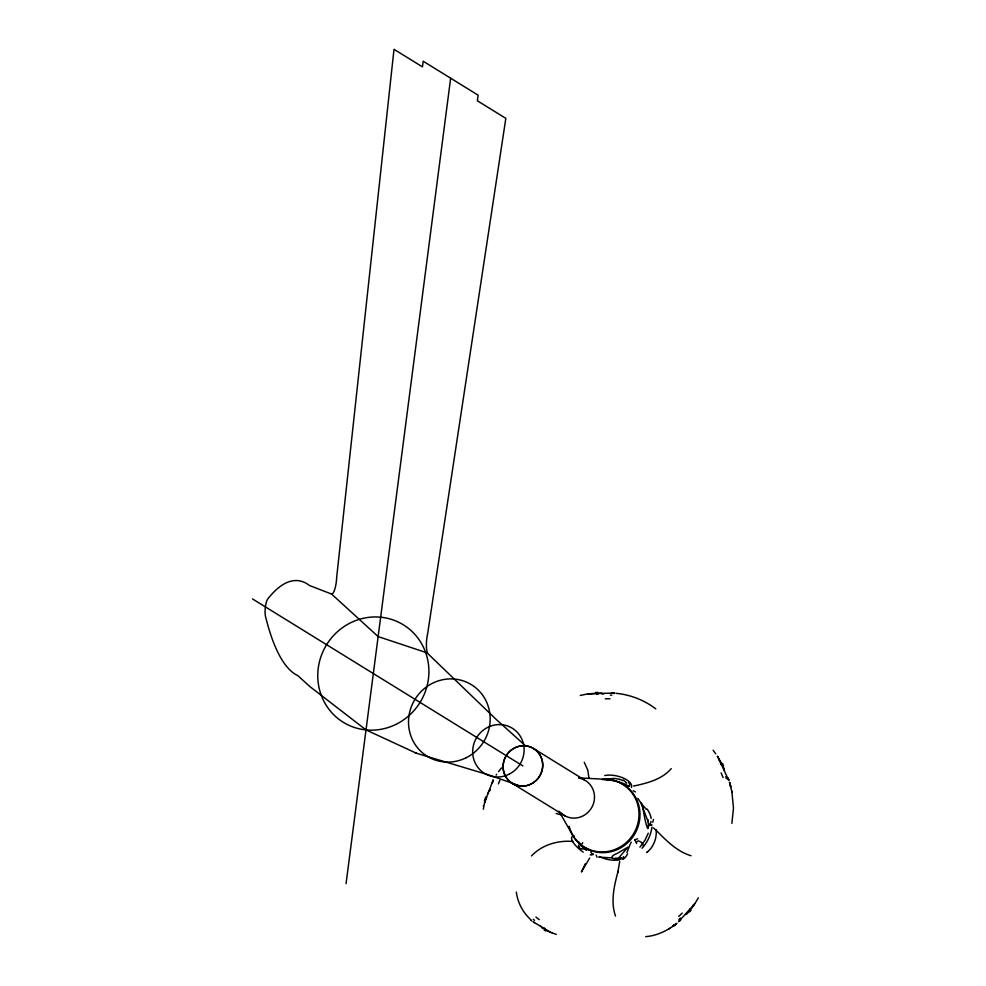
<?xml version="1.0" encoding="UTF-8"?>
<svg xmlns="http://www.w3.org/2000/svg" width="986" height="986" viewBox="0 0 986 986"><rect width="100%" height="100%" fill="white"/><g stroke="black" fill="none" stroke-linecap="round" stroke-linejoin="round"><path stroke-width="1.48" d="M656.232 830.458C656.762 838.766 653.459 847.319 646.767 852.446L647.728 851.547M650.957 822.398L650.97 821.424M346.049 883.653L450.651 78.202M619.726 861.431L617.741 872.635L617.963 871.402M483.362 809.235L484.471 803.109M731.883 823.433L733.473 808.101L731.92 791.869M617.828 872.154C614.093 886.328 610.494 901.709 615.486 916.068M650.686 823.84L650.513 824.481M484.939 801.261L492.852 780.9M650.6 824.555L650.563 824.653A5.731 0.838 87.8 0 1 650.415 824.432M485.1 801.47L486.665 797.144M484.976 801.791L485.038 801.63A14.359 2.206 -77.2 0 1 484.878 801.84L484.594 802.838L484.865 802.111M487.873 793.89L488.896 791.179M626.911 852.594L630.153 844.299M492.26 782.946L492.544 782.292M648.27 833.17L644.967 840.306L639.914 847.122M631.25 842.143L630.646 843.363M585.302 863.81L581.432 871.969L589.714 858.017M698.31 897.876L695.044 903.386M694.304 904.445L694.748 903.731L694.095 904.458M694.341 904.384L694.378 904.31A14.359 5.448 -39.8 0 1 694.218 904.717M496.131 775.107L496.636 774.318M694.107 904.741L691.161 908.882M498.509 771.644L501.541 767.835M693.355 905.431L678.984 921.183M688.955 911.619L687.032 913.8M671.232 768.636C661.791 779.569 647.112 783.192 633.554 786.064M637.092 841.711L635.97 842.377L635.083 839.505M531.454 855.934C542.053 844.792 557.977 840.121 573.051 841.477M680.759 920L679.711 920.912A16.75 3.192 -36.6 0 0 679.181 921.454M645.694 936.651C657.243 935.751 668.015 930.353 676.975 923.216M674.005 925.447L675.78 924.141L673.29 925.965L676.408 923.66M675.151 924.621L672.575 926.47L674.523 925.078M669.704 928.356L668.705 928.948M591.662 855.01L593.338 853.999M617.729 853.112L627.946 847.171L619.442 857.007L619.097 858.239L620.342 858.596M616.965 853.531C607.376 857.167 613.477 859.903 619.947 858.646M593.313 854.566L592.13 854.135M580.286 695.438L587.2 694.021M620.897 858.806L620.157 858.905M587.57 693.959L588.605 693.824M589.258 693.75L613.452 693.096M612.639 778.632L604.295 779.581M588.913 693.897L594.694 693.515M598.625 693.318L601.842 693.195M584.636 849.18L581.173 848.626M606.563 779.852L614.968 780.789L623.152 783.352M611.505 693.183L612.861 693.207M578.819 777.868L608.042 779.445M598.699 857.13L612.331 857.906M615.363 858.091L621.426 858.436A5.731 0.826 -25.2 0 0 621.106 858.732M616.287 693.318C630.522 694.773 644.425 700.159 655.776 708.885M610.728 779.63L613.797 780.419M556.203 813.499L561.207 814.855M691.038 855.737C676.716 851.497 666.129 840.269 655.85 830.052L656.479 830.668L653.447 827.883M556.301 934.346L551.014 932.571M415.426 752.947L488.637 774.885L520.3 786.052M426.889 652.794L378.131 636.586L331.727 594.188M586.793 850.154L586.189 849.821M416.474 753.279L366.016 729.911L309.777 686.49L297.834 675.644A298.955 76.316 -84.4 0 1 265.53 616.533A10.217 2.613 -84.4 0 1 265.394 606.945A10.217 2.613 -84.4 0 1 267.81 598.909A298.955 76.316 -84.4 0 1 309.53 585.524L330.692 593.72A14.174 3.624 -84.4 0 0 336.694 577.093L394.006 49.3L422.452 66.863L423.191 61.231L478.111 95.161L477.384 100.794L505.83 118.357L427.714 633.308A14.174 3.624 -84.4 0 0 427.973 653.743L495.884 719.127L525.526 745.823M623.67 783.574L625.395 784.388M550.459 932.325L550.545 932.337A14.359 1.664 32.8 0 1 550.287 932.337M550.361 932.263L533.919 922.267M549.473 931.832L548.253 931.24M585.474 849.575L586.078 849.846L584.821 848.86M547.772 931.03L546.281 930.254M625.679 784.536L627.158 785.349M543.693 928.812L541.548 927.518M584.464 848.613L580.421 845.236L578.572 841.551M565.003 815.903L512.128 783.291M533.697 748.584L584.328 779.901M252.527 598.946L522.913 765.937M627.614 785.632L628.661 786.347M534.461 922.723L532.945 921.54M625.802 782.428L626.739 783.18M531.072 919.975C523.11 912.789 517.638 902.745 516.331 892.083M641.726 804.145L646.36 809.333M637.88 798.401L641.701 804.095M713.125 750.223L715.737 753.834M717.438 756.422L717.956 757.174L717.426 756.336M584.242 762.301L587.742 769.98L589.036 778.459M718.165 757.531L721.086 762.572M718.264 757.877L728.494 779.803M559.013 811.219L573.112 836.005M641.541 804.662L648.147 821.732M722.911 766.073L724.303 768.981M636.451 843.005L636.475 843.079A26.339 8.899 -38.9 0 1 636.574 843.35L636.599 843.498M728.013 777.892L728.506 779.285M729.726 783.044L731.982 792.152L731.735 790.895M641.467 804.342L641.442 802.887M602.249 779.606A37.012 35.508 -58.3 0 1 639.766 810.504A37.012 35.508 -58.3 0 1 610.519 851.805A37.012 35.508 -58.3 0 1 569.218 826.256M651.956 827.106A37.012 35.508 -58.3 0 1 642.022 848.256M619.282 859.977A37.012 35.508 -58.3 0 1 599.463 856.563M633.222 790.71A37.012 35.508 -58.3 0 1 635.44 791.943M588.494 694.206A19.313 5.694 -9.4 0 1 589.11 694.132M613.711 692.788A16.75 3.734 1.1 0 1 614.611 692.838M614.709 693.404A6.705 0.813 1.8 0 1 613.058 693.392M610.346 695.142A40.796 4.104 1.3 0 1 611.85 695.167M605.318 698.791A80.729 27.953 2.4 0 1 609.952 698.803M602.052 693.91A95.186 48.289 4 0 1 603.555 693.885M595.408 692.542A65.138 17.132 0.7 0 1 597.898 692.418M596.518 694.341A50.532 5.768 -1.4 0 1 597.886 694.267M589.369 693.774A14.359 0.801 -5.5 0 1 588.999 693.811M606.784 780.123A15.949 6.458 11.9 0 1 611.16 780.259M611.037 779.951A188.634 48.154 -84.4 0 1 612.257 780.308M612.651 778.447A38.898 30.443 -82 0 1 619.689 779.507M619.738 779.359A31.305 24.33 -68.5 0 1 622.807 780.665M623.3 779.963A30.221 23.331 -57 0 1 625.876 782.342M628.772 782.588A15.887 9.798 -5.3 0 1 629.734 785.275M629.241 785.756A5.731 2.514 20.4 0 1 629.253 786.397M604.8 775.538A16.54 7.247 13 0 1 623.583 778.176A16.54 7.247 13 0 1 631.323 787.457M606.242 778.817A32.661 20.312 53.4 0 1 610.494 778.841M485.038 802.259A19.313 6.84 -85.7 0 1 485.186 801.704M492.729 780.456A16.75 5.756 -73.9 0 1 493.086 779.766M493.419 780.542A6.705 1.689 -71.4 0 1 492.901 781.873M484.372 800.965A40.796 1.664 -68 0 1 484.681 800.077M498.337 783.895A80.729 15.64 -62.6 0 1 499.914 780.32M489.906 790.71A95.186 33.302 -57.9 0 1 490.412 789.453M484.952 799.116A65.138 7.802 -65.7 0 1 485.704 797.008M483.276 806.24A50.532 0.703 -70.3 0 1 483.374 805.969M552.271 932.731A19.313 1.232 22.7 0 1 551.852 932.534M531.54 920.85A16.75 1.467 33.7 0 1 531.072 920.456M534.535 920.308A40.796 7.777 43.3 0 1 533.241 919.309M539.219 919.605A80.729 31.133 52.4 0 1 535.928 917.091M541.487 926.729A95.186 47.994 60.2 0 1 540.476 926.088M545.887 931.018A65.138 21.606 48 0 1 544.297 930.155M545.135 928.615A50.532 11.401 41.4 0 1 544.124 928.036M583.256 852.138A16.454 5.559 36.6 0 1 574.37 835.918M580.754 849.045A38.898 13.594 -42.9 0 1 578.819 846.53M578.72 846.654A31.305 10.76 -33.9 0 1 578.548 845.051M581.457 844.472A30.221 10.636 -26.1 0 1 582.763 842.722M579.275 843.56A15.887 6.36 15 0 1 580.014 843.277M596.123 855.035A16.515 4.573 47.7 0 1 596.974 857.241M591.711 853.888A32.661 8.812 -77.8 0 1 590.195 854.985M591.403 852.397A17.329 1.602 31.2 0 1 590.651 851.978M589.32 850.339A17.07 2.761 33.6 0 1 586.325 848.49M692.825 905.505A19.313 3.377 -47.8 0 1 693.22 904.975M679.49 920.887A6.705 1.898 -33.9 0 1 678.541 921.602M680.402 918.077A40.796 19.387 -29.3 0 1 678.947 919.346M682.226 913.098A80.729 53.047 -20.7 0 1 678.725 916.376M686.626 913.591A95.186 72.077 -11.7 0 1 685.689 914.589M691.075 910.14A65.138 39.465 -25.4 0 1 689.732 911.791M690.249 908.845A50.532 25.34 -31.8 0 1 689.387 909.905M621.18 858.03A17.243 7.136 -22.4 0 1 620.662 858.103M627.564 853.864A38.898 16.824 75.2 0 1 624.693 857.882M624.582 857.98A31.305 11.918 83.8 0 1 623.053 858.966M622.881 859.188A30.221 10.489 -88.7 0 1 621.648 857.968M623.152 857.475A15.887 3.044 -50.2 0 1 623.596 856.649M634.627 840.06A16.959 2.933 -38.7 0 1 637.622 838.803M637.942 840.824A16.454 9.219 -25.2 0 1 643.427 846.247M720.051 761.747A19.313 0.616 60.6 0 1 719.275 760.416M728.888 779.901A16.75 1.787 70.8 0 1 728.642 779.236M728.346 779.334A6.705 1.405 71.6 0 1 728.691 780.456M725.684 776.771A40.796 17.119 71.4 0 1 726.386 778.657M721.111 772.876A80.729 51.075 73.3 0 1 723.058 777.597M723.847 769.265A95.186 72.261 76 0 1 724.476 770.645M722.418 763.361A65.138 36.704 71.1 0 1 723.514 765.518M720.544 763.312A50.532 21.865 68.5 0 1 721.259 764.668M717.968 757.051A14.359 3.919 64.2 0 1 718.19 757.408M650.107 823.285A17.132 6.791 79.3 0 1 649.848 824.333M649.762 825.159A10.378 2.034 -86 0 1 649.441 825.035M649.392 824.863A26.302 4.856 90 0 1 648.209 826.12M647.851 819.539A16.454 1.553 80.4 0 1 647.186 827.414A16.454 1.553 80.4 0 1 642.921 807.546M647.161 809.087A38.898 27.238 7.8 0 1 650.39 815.41A31.305 20.299 17.9 0 1 651.142 818.479M653.471 819.428A30.221 18.327 26.4 0 1 652.683 822.225M652.091 824.999A15.887 5.176 64.8 0 1 650.723 824.838M650.92 825.134A3.451 0.629 -86.9 0 1 650.797 825.27M579.041 778.04A20.435 19.597 -58.3 0 1 591.896 807.251A20.435 19.597 -58.3 0 1 560.245 812.304M602.964 779.322A36.728 35.237 -58.3 0 1 638.706 809.58A36.728 35.237 -58.3 0 1 612.121 850.462A36.728 35.237 -58.3 0 1 570.068 829.916M730.047 784.166L729.467 782.218L730.318 785.09L730.047 784.166M730.207 784.745L729.973 783.882L730.836 787.001L730.207 784.745M465.823 757.914A42.065 40.352 -58.3 0 0 473.465 686.046A42.065 40.352 -58.3 0 0 408.746 717.537A42.065 40.352 -58.3 0 0 465.823 757.914M508.776 774.367A26.499 25.426 -58.3 0 0 513.583 729.085A26.499 25.426 -58.3 0 0 472.812 748.929A26.499 25.426 -58.3 0 0 508.776 774.367M530.899 784.08A20.398 19.572 -58.3 0 0 534.609 749.224A20.398 19.572 -58.3 0 0 503.23 764.507A20.398 19.572 -58.3 0 0 530.899 784.08M531.318 783.907A20.435 19.597 -58.3 0 0 534.264 748.953A20.435 19.597 -58.3 0 0 503.156 764.951A20.435 19.597 -58.3 0 0 531.318 783.907M395.756 724.476A57.25 54.92 -58.3 0 0 406.158 626.665A57.25 54.92 -58.3 0 0 318.084 669.531A57.25 54.92 -58.3 0 0 395.756 724.476"/></g></svg>
